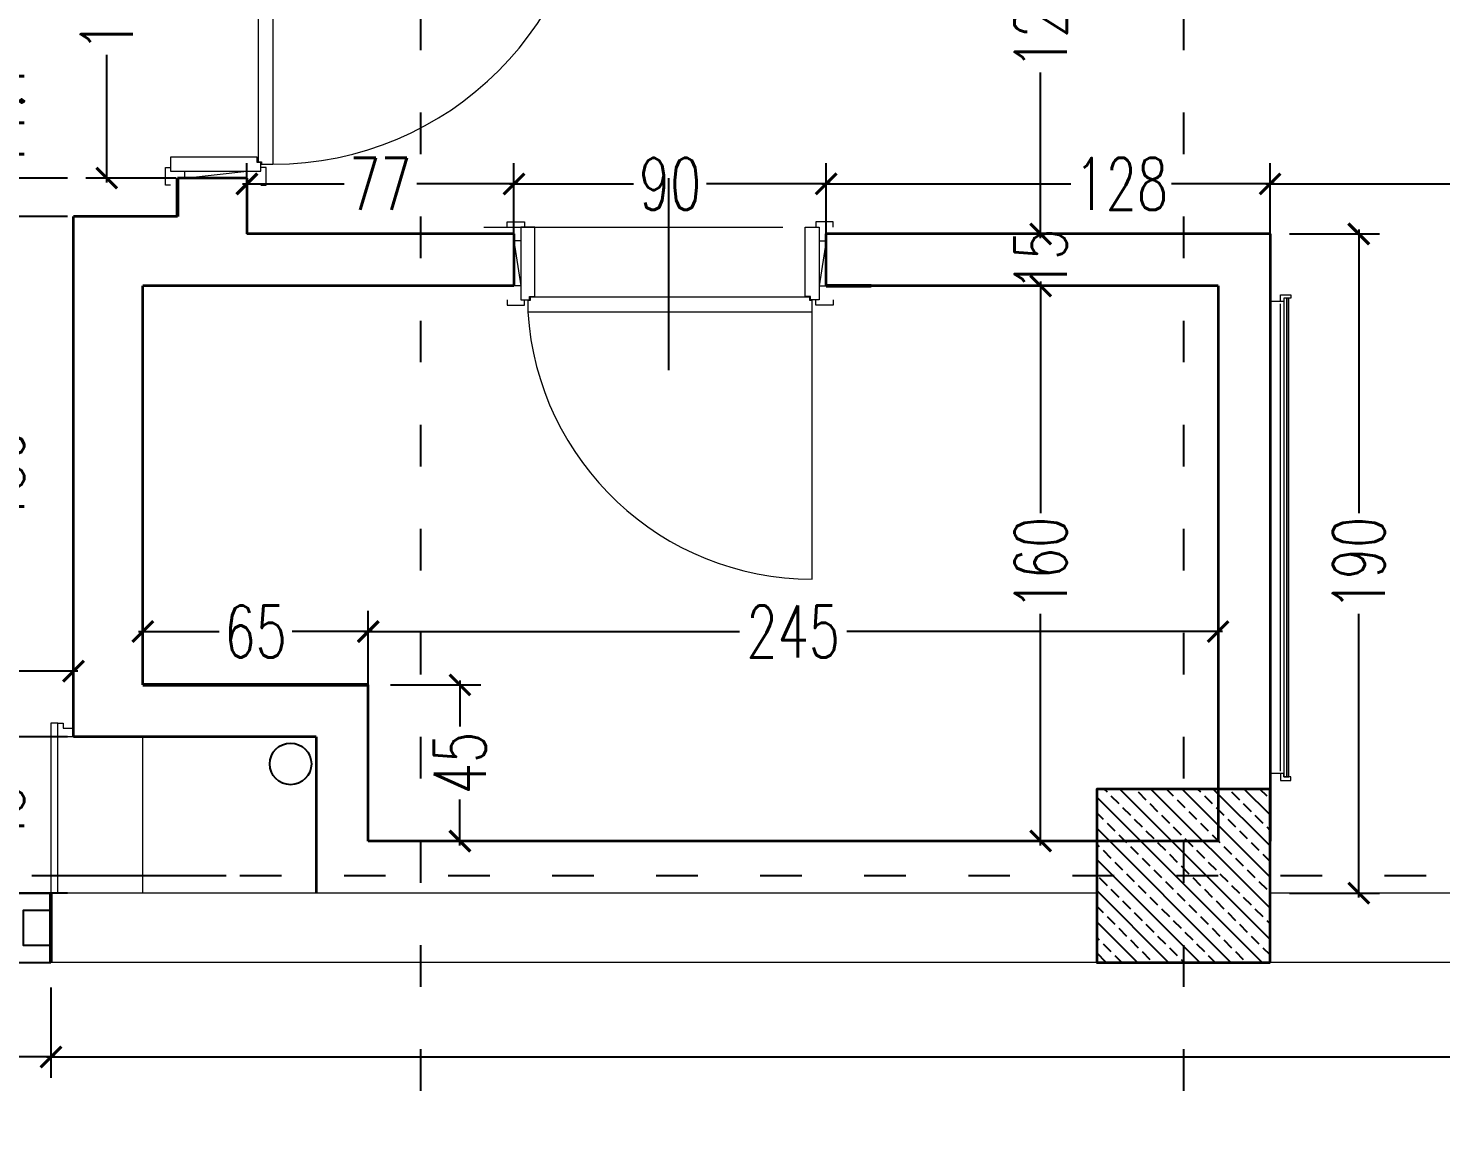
# Model space of a CAD drawing. Header units: centimetres. Extents: x -3207095 to 15275363, y -32656 to 4798027.
# Drawn here: x 693088.9 to 693496.1, y 4436769.4 to 4437088 of the extents above; entities that cross this region are included whole.
import ezdxf

# ---------------------------------------------------------------- set-up
doc = ezdxf.new("R2010")
doc.units = ezdxf.units.CM
doc.linetypes.add('ACAD_ISO03W100', pattern=[30, 12, -18])
doc.linetypes.add('DUZ', pattern=[500, 500])
doc.layers.get('0').update_dxf_attribs({"color": 1, "linetype": 'DUZ'})
for name, color, linetype in [('0 MC MAHAL', 94, 'Continuous'), ('AGAC', 116, 'Continuous'), ('DIM', 1, 'DUZ'), ('KOLTAR_F', 145, 'Continuous'), ('PEN', 161, 'Continuous'), ('pen.kap.olc', 205, 'Continuous'), ('TESİSAT', 57, 'Continuous')]:
    doc.layers.add(name, color=color, linetype=linetype)
for name, color, linetype, lineweight in [('DUV', 220, 'Continuous', 50), ('DUVAR', 7, 'Continuous', 35), ('FE_MOBTEF.2', 33, 'Continuous', 18), ('iç duvar', 7, 'Continuous', 50), ('KAPEN', 151, 'Continuous', 9), ('KOLON_F', 3, 'Continuous', 35)]:
    doc.layers.add(name, color=color, linetype=linetype, lineweight=lineweight)
doc.styles.add('DIM', font='ROMANSTW.SHX', dxfattribs={"width": 0.7})
doc.dimstyles.new('1_100', dxfattribs={"dimtxt": 15, "dimasz": 6, "dimexe": 6, "dimexo": 0, "dimgap": 2, "dimtad": 0, "dimdec": 1, "dimzin": 11, "dimdsep": 46, "dimtxsty": 'DIM', "dimblk": 'ARCHTICK', "dimcen": 3, "dimdle": 1.25, "dimclrt": 2, "dimadec": 0, "dimazin": 0, "dimtfac": 1.25, "dimtdec": 1, "dimtix": 1, "dimtofl": 0, "dimtmove": 1, "dimatfit": 3, "dimldrblk": 'ARCHTICK', "dimfxl": 20, "dimfxlon": 1, "dimtolj": 1, "dimtzin": 0, "dimarcsym": 0})

# ---------------------------------------------------------------- blocks, each defined once
blk = doc.blocks.new('new block')
at = {"layer": 'KAPEN'}
for p, q in [((105202.0528, 48261.8596), (105202.0198, 48261.8596)), ((105202.0528, 48261.8526), (105202.0528, 48261.8596)), ((105202.0628, 48261.8526), (105202.0528, 48261.8526)), ((105202.0628, 48261.0466), (105202.0628, 48261.8526)), ((105201.2498, 48261.0396), (105202.0528, 48261.0396)), ((105202.0528, 48261.0466), (105202.0628, 48261.0466)), ((105202.0528, 48261.0396), (105202.0528, 48261.0466))]:
    blk.add_line(p, q, dxfattribs=at)
for points in [[(105202.0548, 48261.9196), (105202.0398, 48261.9196), (105202.0398, 48261.8696), (105202.0548, 48261.8696)], [(105202.2648, 48261.9196), (105202.2798, 48261.9196), (105202.2798, 48261.8696), (105202.2648, 48261.8696)], [(105202.2248, 48261.8796), (105202.2248, 48261.8996), (105202.0948, 48261.8796), (105202.0948, 48261.8996)], [(105202.0198, 48261.0396), (105202.0198, 48261.8596)], [(105202.0548, 48260.9796), (105202.0398, 48260.9796), (105202.0398, 48261.0296), (105202.0548, 48261.0296)], [(105202.2248, 48261.0196), (105202.2248, 48260.9996), (105202.0948, 48261.0196), (105202.0948, 48260.9996)], [(105202.2648, 48260.9796), (105202.2798, 48260.9796), (105202.2798, 48261.0296), (105202.2648, 48261.0296)]]:
    blk.add_lwpolyline(points, dxfattribs=at)
for points in [[(105202.0548, 48261.8796), (105202.0548, 48261.8546), (105202.0648, 48261.8546), (105202.0648, 48261.8396), (105202.2648, 48261.8396), (105202.2648, 48261.8796)], [(105202.0548, 48261.0196), (105202.0548, 48261.0446), (105202.0648, 48261.0446), (105202.0648, 48261.0596), (105202.2648, 48261.0596), (105202.2648, 48261.0196)]]:
    blk.add_lwpolyline(points, close=True, dxfattribs=at)
blk.add_arc((105202.0715, 48261.0396), 0.8216, 93.6023, 180, dxfattribs=at)
blk = doc.blocks.new('K210')
for p, q in [((0.04, 0.985), (0.04, 0.032)), ((0.96, 0.032), (0.96, 0.065)), ((0.04, 0.032), (0.047, 0.032)), ((0.047, 0.032), (0.047, 0.022)), ((0.047, 0.022), (0.953, 0.022)), ((0.953, 0.032), (0.96, 0.032)), ((0.953, 0.022), (0.953, 0.032))]:
    blk.add_line(p, q)
for points in [[(-0.02, 0.03), (-0.02, 0.045), (0.03, 0.045), (0.03, 0.03)], [(0.04, 0.065), (0.96, 0.065)], [(1.02, 0.03), (1.02, 0.045), (0.97, 0.045), (0.97, 0.03)], [(0.02, -0.19), (0, -0.19), (0.02, -0.01), (0, -0.01)], [(0.98, -0.19), (1, -0.19), (0.98, -0.01), (1, -0.01)], [(-0.02, -0.23), (-0.02, -0.245), (0.03, -0.245), (0.03, -0.23)], [(1.02, -0.23), (1.02, -0.245), (0.97, -0.245), (0.97, -0.23)]]:
    blk.add_lwpolyline(points)
for points in [[(0.02, 0.03), (0.045, 0.03), (0.045, 0.02), (0.06, 0.02), (0.06, -0.23), (0.02, -0.23)], [(0.98, 0.03), (0.955, 0.03), (0.955, 0.02), (0.94, 0.02), (0.94, -0.23), (0.98, -0.23)]]:
    blk.add_lwpolyline(points, close=True)
blk.add_arc((0.04, 0.065), 0.92, 0, 90)
blk = doc.blocks.new('rgtkjıtdkfgölv')
at = {"layer": 'FE_MOBTEF.2'}
for p, q in [((104445.9079, 48877.9319), (104445.8879, 48877.9319)), ((104445.8879, 48877.9319), (104445.8879, 48877.9019)), ((104445.8979, 48877.9139), (104445.8979, 48877.9219)), ((104445.8979, 48877.9219), (104447.2779, 48877.9219)), ((104445.8979, 48877.9219), (104445.9079, 48877.9219)), ((104445.8979, 48877.9019), (104445.8979, 48877.9219)), ((104445.9076, 48877.9319), (104445.9076, 48877.9619)), ((104445.9079, 48877.9219), (104445.9079, 48877.9319)), ((104447.2612, 48877.9319), (104445.9143, 48877.9319)), ((104447.2679, 48877.9319), (104447.2679, 48877.9619)), ((104447.2679, 48877.9319), (104447.2879, 48877.9319)), ((104447.2679, 48877.9219), (104447.2679, 48877.9319)), ((104447.2779, 48877.9219), (104447.2679, 48877.9219)), ((104447.2779, 48877.9019), (104447.2779, 48877.9219)), ((104447.2779, 48877.9219), (104447.2779, 48877.9139)), ((104447.2879, 48877.9319), (104447.2879, 48877.9019)), ((104445.8879, 48877.9019), (104445.8979, 48877.9019)), ((104445.8979, 48877.9079), (104445.8979, 48877.9139)), ((104445.8979, 48877.9139), (104447.2779, 48877.9139)), ((104447.2779, 48877.9139), (104445.8979, 48877.9139)), ((104447.2779, 48877.9079), (104445.8979, 48877.9079)), ((104447.2779, 48877.9139), (104447.2779, 48877.9079)), ((104447.2879, 48877.9019), (104447.2779, 48877.9019))]:
    blk.add_line(p, q, dxfattribs=at)
blk = doc.blocks.new('_ArchTick')
at = {"color": 0, "linetype": 'ByBlock', "const_width": 0.15}
blk.add_lwpolyline([(-0.5, -0.5), (0.5, 0.5)], dxfattribs=at)
blk = doc.blocks.new('*D4741')
at = {"layer": 'Defpoints', "color": 0, "linetype": 'Continuous', "lineweight": 5, "transparency": 16777216}
for p in [(690216.93, 4436785.51), (693966.93, 4436785.51), (693966.93, 4436763.08)]:
    blk.add_point(p, dxfattribs=at)
at = {"layer": 'DIM', "color": 0, "linetype": 'Continuous', "lineweight": -2, "transparency": 16777216}
for p, q in [((690216.93, 4436783.08), (690216.93, 4436757.08)), ((693966.93, 4436783.08), (693966.93, 4436757.08)), ((690215.68, 4436763.08), (692071.43, 4436763.08)), ((693968.18, 4436763.08), (692112.43, 4436763.08))]:
    blk.add_line(p, q, dxfattribs=at)
at = {"layer": 'DIM', "color": 0, "linetype": 'Continuous', "lineweight": -2, "transparency": 16777216, "xscale": 6, "yscale": 6, "zscale": 6, "rotation": 180}
blk.add_blockref('_ArchTick', (690216.93, 4436763.08), dxfattribs=at)
at = {"layer": 'DIM', "color": 0, "linetype": 'Continuous', "lineweight": -2, "transparency": 16777216, "xscale": 6, "yscale": 6, "zscale": 6}
blk.add_blockref('_ArchTick', (693966.93, 4436763.08), dxfattribs=at)
at = {"layer": 'DIM', "color": 2, "linetype": 'Continuous', "lineweight": 5, "transparency": 16777216, "insert": (692091.93, 4436763.08), "char_height": 15, "attachment_point": 5, "style": 'DIM'}
blk.add_mtext('\\A1;3750', dxfattribs=at)
blk = doc.blocks.new('*D5737')
at = {"layer": 'Defpoints', "color": 0, "linetype": 'Continuous', "lineweight": 5, "transparency": 16777216}
for p in [(692926.93, 4436818.74), (693095.43, 4436818.74), (693095.43, 4436791.51)]:
    blk.add_point(p, dxfattribs=at)
at = {"layer": 'DIM', "color": 0, "linetype": 'Continuous', "lineweight": -2, "transparency": 16777216}
for p, q in [((692926.93, 4436811.51), (692926.93, 4436785.51)), ((693095.43, 4436811.51), (693095.43, 4436785.51)), ((692925.68, 4436791.51), (692989.18, 4436791.51)), ((693096.68, 4436791.51), (693033.18, 4436791.51))]:
    blk.add_line(p, q, dxfattribs=at)
at = {"layer": 'DIM', "color": 0, "linetype": 'Continuous', "lineweight": -2, "transparency": 16777216, "xscale": 6, "yscale": 6, "zscale": 6, "rotation": 180}
blk.add_blockref('_ArchTick', (692926.93, 4436791.51), dxfattribs=at)
at = {"layer": 'DIM', "color": 0, "linetype": 'Continuous', "lineweight": -2, "transparency": 16777216, "xscale": 6, "yscale": 6, "zscale": 6}
blk.add_blockref('_ArchTick', (693095.43, 4436791.51), dxfattribs=at)
at = {"layer": 'DIM', "color": 2, "linetype": 'Continuous', "lineweight": 5, "transparency": 16777216, "insert": (693011.18, 4436791.51), "char_height": 15, "attachment_point": 5, "style": 'DIM'}
blk.add_mtext('\\A1;168.5', dxfattribs=at)
blk = doc.blocks.new('*D5738')
at = {"layer": 'Defpoints', "color": 0, "linetype": 'Continuous', "lineweight": 5, "transparency": 16777216}
for p in [(693095.43, 4436818.74), (693966.93, 4436818.74), (693966.93, 4436791.51)]:
    blk.add_point(p, dxfattribs=at)
at = {"layer": 'DIM', "color": 0, "linetype": 'Continuous', "lineweight": -2, "transparency": 16777216}
for p, q in [((693095.43, 4436811.51), (693095.43, 4436785.51)), ((693966.93, 4436811.51), (693966.93, 4436785.51)), ((693094.18, 4436791.51), (693509.18, 4436791.51)), ((693968.18, 4436791.51), (693553.18, 4436791.51))]:
    blk.add_line(p, q, dxfattribs=at)
at = {"layer": 'DIM', "color": 0, "linetype": 'Continuous', "lineweight": -2, "transparency": 16777216, "xscale": 6, "yscale": 6, "zscale": 6, "rotation": 180}
blk.add_blockref('_ArchTick', (693095.43, 4436791.51), dxfattribs=at)
at = {"layer": 'DIM', "color": 0, "linetype": 'Continuous', "lineweight": -2, "transparency": 16777216, "xscale": 6, "yscale": 6, "zscale": 6}
blk.add_blockref('_ArchTick', (693966.93, 4436791.51), dxfattribs=at)
at = {"layer": 'DIM', "color": 2, "linetype": 'Continuous', "lineweight": 5, "transparency": 16777216, "insert": (693531.18, 4436791.51), "char_height": 15, "attachment_point": 5, "style": 'DIM'}
blk.add_mtext('\\A1;871.5', dxfattribs=at)
blk = doc.blocks.new('*D4617')
at = {"layer": 'Defpoints', "color": 0, "linetype": 'Continuous', "lineweight": 5, "transparency": 16777216}
for p in [(693396.93, 4437150.74), (693380.78, 4437028.74), (693396.93, 4437028.74)]:
    blk.add_point(p, dxfattribs=at)
at = {"layer": 'DIM', "color": 0, "linetype": 'Continuous', "lineweight": -2, "transparency": 16777216}
for p, q in [((693396.93, 4437150.74), (693374.78, 4437150.74)), ((693380.78, 4437151.99), (693380.78, 4437104.24)), ((693380.78, 4437027.49), (693380.78, 4437075.24)), ((693396.93, 4437028.74), (693374.78, 4437028.74))]:
    blk.add_line(p, q, dxfattribs=at)
at = {"layer": 'DIM', "color": 0, "linetype": 'Continuous', "lineweight": -2, "transparency": 16777216, "xscale": 6, "yscale": 6, "zscale": 6}
for p, rotation in [((693380.78, 4437150.74), 90), ((693380.78, 4437028.74), 270)]:
    blk.add_blockref('_ArchTick', p, dxfattribs=dict(at, rotation=rotation))
at = {"layer": 'DIM', "color": 2, "linetype": 'Continuous', "lineweight": 5, "transparency": 16777216, "insert": (693380.78, 4437089.74), "char_height": 15, "attachment_point": 5, "rotation": 90, "style": 'DIM'}
blk.add_mtext('\\A1;122', dxfattribs=at)
blk = doc.blocks.new('*D4618')
at = {"layer": 'Defpoints', "color": 0, "linetype": 'Continuous', "lineweight": 5, "transparency": 16777216}
for p in [(693446.93, 4437028.74), (693446.93, 4436838.74), (693472.5, 4436838.74)]:
    blk.add_point(p, dxfattribs=at)
at = {"layer": 'DIM', "color": 0, "linetype": 'Continuous', "lineweight": -2, "transparency": 16777216}
for p, q in [((693452.5, 4437028.74), (693478.5, 4437028.74)), ((693472.5, 4437029.99), (693472.5, 4436948.24)), ((693472.5, 4436837.49), (693472.5, 4436919.24)), ((693452.5, 4436838.74), (693478.5, 4436838.74))]:
    blk.add_line(p, q, dxfattribs=at)
at = {"layer": 'DIM', "color": 0, "linetype": 'Continuous', "lineweight": -2, "transparency": 16777216, "xscale": 6, "yscale": 6, "zscale": 6}
for p, rotation in [((693472.5, 4437028.74), 90), ((693472.5, 4436838.74), 270)]:
    blk.add_blockref('_ArchTick', p, dxfattribs=dict(at, rotation=rotation))
at = {"layer": 'DIM', "color": 2, "linetype": 'Continuous', "lineweight": 5, "transparency": 16777216, "insert": (693472.5, 4436933.74), "char_height": 15, "attachment_point": 5, "rotation": 90, "style": 'DIM'}
blk.add_mtext('\\A1;190', dxfattribs=at)
blk = doc.blocks.new('*D4619')
at = {"layer": 'Defpoints', "color": 0, "linetype": 'Continuous', "lineweight": 5, "transparency": 16777216}
for p in [(693431.93, 4436914.13), (693186.93, 4436898.74), (693431.93, 4436898.74)]:
    blk.add_point(p, dxfattribs=at)
at = {"layer": 'DIM', "color": 0, "linetype": 'Continuous', "lineweight": -2, "transparency": 16777216}
for p, q in [((693186.93, 4436898.74), (693186.93, 4436920.13)), ((693431.93, 4436898.74), (693431.93, 4436920.13)), ((693185.68, 4436914.13), (693293.93, 4436914.13)), ((693433.18, 4436914.13), (693324.93, 4436914.13))]:
    blk.add_line(p, q, dxfattribs=at)
at = {"layer": 'DIM', "color": 0, "linetype": 'Continuous', "lineweight": -2, "transparency": 16777216, "xscale": 6, "yscale": 6, "zscale": 6, "rotation": 180}
blk.add_blockref('_ArchTick', (693186.93, 4436914.13), dxfattribs=at)
at = {"layer": 'DIM', "color": 0, "linetype": 'Continuous', "lineweight": -2, "transparency": 16777216, "xscale": 6, "yscale": 6, "zscale": 6}
blk.add_blockref('_ArchTick', (693431.93, 4436914.13), dxfattribs=at)
at = {"layer": 'DIM', "color": 2, "linetype": 'Continuous', "lineweight": 5, "transparency": 16777216, "insert": (693309.43, 4436914.13), "char_height": 15, "attachment_point": 5, "style": 'DIM'}
blk.add_mtext('\\A1;245', dxfattribs=at)
blk = doc.blocks.new('*D4620')
at = {"layer": 'Defpoints', "color": 0, "linetype": 'Continuous', "lineweight": 5, "transparency": 16777216}
for p in [(693121.93, 4436914.13), (693121.93, 4436898.74), (693186.93, 4436898.74)]:
    blk.add_point(p, dxfattribs=at)
at = {"layer": 'DIM', "color": 0, "linetype": 'Continuous', "lineweight": -2, "transparency": 16777216}
for p, q in [((693121.93, 4436898.74), (693121.93, 4436920.13)), ((693186.93, 4436898.74), (693186.93, 4436920.13)), ((693120.68, 4436914.13), (693143.93, 4436914.13)), ((693188.18, 4436914.13), (693164.93, 4436914.13))]:
    blk.add_line(p, q, dxfattribs=at)
at = {"layer": 'DIM', "color": 0, "linetype": 'Continuous', "lineweight": -2, "transparency": 16777216, "xscale": 6, "yscale": 6, "zscale": 6, "rotation": 180}
blk.add_blockref('_ArchTick', (693121.93, 4436914.13), dxfattribs=at)
at = {"layer": 'DIM', "color": 0, "linetype": 'Continuous', "lineweight": -2, "transparency": 16777216, "xscale": 6, "yscale": 6, "zscale": 6}
blk.add_blockref('_ArchTick', (693186.93, 4436914.13), dxfattribs=at)
at = {"layer": 'DIM', "color": 2, "linetype": 'Continuous', "lineweight": 5, "transparency": 16777216, "insert": (693154.43, 4436914.13), "char_height": 15, "attachment_point": 5, "style": 'DIM'}
blk.add_mtext('\\A1;65', dxfattribs=at)
blk = doc.blocks.new('*D4621')
at = {"layer": 'Defpoints', "color": 0, "linetype": 'Continuous', "lineweight": 5, "transparency": 16777216}
for p in [(693396.93, 4437028.74), (693380.78, 4437013.74), (693396.93, 4437013.74)]:
    blk.add_point(p, dxfattribs=at)
at = {"layer": 'DIM', "color": 0, "linetype": 'Continuous', "lineweight": -2, "transparency": 16777216}
for p, q in [((693380.78, 4437028.74), (693380.78, 4437034.74)), ((693396.93, 4437028.74), (693374.78, 4437028.74)), ((693396.93, 4437013.74), (693374.78, 4437013.74)), ((693380.78, 4437013.74), (693380.78, 4437007.74))]:
    blk.add_line(p, q, dxfattribs=at)
at = {"layer": 'DIM', "color": 0, "linetype": 'Continuous', "lineweight": -2, "transparency": 16777216, "xscale": 6, "yscale": 6, "zscale": 6}
for p, rotation in [((693380.78, 4437028.74), 270), ((693380.78, 4437013.74), 90)]:
    blk.add_blockref('_ArchTick', p, dxfattribs=dict(at, rotation=rotation))
at = {"layer": 'DIM', "color": 2, "linetype": 'Continuous', "lineweight": 5, "transparency": 16777216, "insert": (693380.78, 4437021.24), "char_height": 15, "attachment_point": 5, "rotation": 90, "style": 'DIM'}
blk.add_mtext('\\A1;15', dxfattribs=at)
blk = doc.blocks.new('*D4622')
at = {"layer": 'Defpoints', "color": 0, "linetype": 'Continuous', "lineweight": 5, "transparency": 16777216}
for p in [(693111.52, 4437144.85), (693131.93, 4437144.85), (693131.93, 4437044.85)]:
    blk.add_point(p, dxfattribs=at)
at = {"layer": 'DIM', "color": 0, "linetype": 'Continuous', "lineweight": -2, "transparency": 16777216}
for p, q in [((693131.52, 4437144.85), (693105.52, 4437144.85)), ((693111.52, 4437146.1), (693111.52, 4437109.35)), ((693111.52, 4437043.6), (693111.52, 4437080.35)), ((693131.52, 4437044.85), (693105.52, 4437044.85))]:
    blk.add_line(p, q, dxfattribs=at)
at = {"layer": 'DIM', "color": 0, "linetype": 'Continuous', "lineweight": -2, "transparency": 16777216, "xscale": 6, "yscale": 6, "zscale": 6}
for p, rotation in [((693111.52, 4437144.85), 90), ((693111.52, 4437044.85), 270)]:
    blk.add_blockref('_ArchTick', p, dxfattribs=dict(at, rotation=rotation))
at = {"layer": 'DIM', "color": 2, "linetype": 'Continuous', "lineweight": 5, "transparency": 16777216, "insert": (693111.52, 4437094.85), "char_height": 15, "attachment_point": 5, "rotation": 90, "style": 'DIM'}
blk.add_mtext('\\A1;100', dxfattribs=at)
blk = doc.blocks.new('*D4650')
at = {"layer": 'Defpoints', "color": 0, "linetype": 'Continuous', "lineweight": 5, "transparency": 16777216}
for p in [(693396.93, 4437013.74), (693380.78, 4436853.74), (693383.29, 4436853.74)]:
    blk.add_point(p, dxfattribs=at)
at = {"layer": 'DIM', "color": 0, "linetype": 'Continuous', "lineweight": -2, "transparency": 16777216}
for p, q in [((693380.78, 4437014.99), (693380.78, 4436948.24)), ((693396.93, 4437013.74), (693374.78, 4437013.74)), ((693380.78, 4436852.49), (693380.78, 4436919.24)), ((693383.29, 4436853.74), (693374.78, 4436853.74))]:
    blk.add_line(p, q, dxfattribs=at)
at = {"layer": 'DIM', "color": 0, "linetype": 'Continuous', "lineweight": -2, "transparency": 16777216, "xscale": 6, "yscale": 6, "zscale": 6}
for p, rotation in [((693380.78, 4437013.74), 90), ((693380.78, 4436853.74), 270)]:
    blk.add_blockref('_ArchTick', p, dxfattribs=dict(at, rotation=rotation))
at = {"layer": 'DIM', "color": 2, "linetype": 'Continuous', "lineweight": 5, "transparency": 16777216, "insert": (693380.78, 4436933.74), "char_height": 15, "attachment_point": 5, "rotation": 90, "style": 'DIM'}
blk.add_mtext('\\A1;160', dxfattribs=at)
blk = doc.blocks.new('*D4651')
at = {"layer": 'Defpoints', "color": 0, "linetype": 'Continuous', "lineweight": 5, "transparency": 16777216}
for p in [(693228.93, 4437043.16), (693151.93, 4437028.74), (693228.93, 4437028.74)]:
    blk.add_point(p, dxfattribs=at)
at = {"layer": 'DIM', "color": 0, "linetype": 'Continuous', "lineweight": -2, "transparency": 16777216}
for p, q in [((693151.93, 4437028.74), (693151.93, 4437049.16)), ((693228.93, 4437028.74), (693228.93, 4437049.16)), ((693150.68, 4437043.16), (693179.93, 4437043.16)), ((693230.18, 4437043.16), (693200.93, 4437043.16))]:
    blk.add_line(p, q, dxfattribs=at)
at = {"layer": 'DIM', "color": 0, "linetype": 'Continuous', "lineweight": -2, "transparency": 16777216, "xscale": 6, "yscale": 6, "zscale": 6, "rotation": 180}
blk.add_blockref('_ArchTick', (693151.93, 4437043.16), dxfattribs=at)
at = {"layer": 'DIM', "color": 0, "linetype": 'Continuous', "lineweight": -2, "transparency": 16777216, "xscale": 6, "yscale": 6, "zscale": 6}
blk.add_blockref('_ArchTick', (693228.93, 4437043.16), dxfattribs=at)
at = {"layer": 'DIM', "color": 2, "linetype": 'Continuous', "lineweight": 5, "transparency": 16777216, "insert": (693190.43, 4437043.16), "char_height": 15, "attachment_point": 5, "style": 'DIM'}
blk.add_mtext('\\A1;77', dxfattribs=at)
blk = doc.blocks.new('*D4652')
at = {"layer": 'Defpoints', "color": 0, "linetype": 'Continuous', "lineweight": 5, "transparency": 16777216}
for p in [(693318.93, 4437043.16), (693228.93, 4437028.74), (693318.93, 4437026.74)]:
    blk.add_point(p, dxfattribs=at)
at = {"layer": 'DIM', "color": 0, "linetype": 'Continuous', "lineweight": -2, "transparency": 16777216}
for p, q in [((693228.93, 4437028.74), (693228.93, 4437049.16)), ((693318.93, 4437026.74), (693318.93, 4437049.16)), ((693227.68, 4437043.16), (693263.43, 4437043.16)), ((693320.18, 4437043.16), (693284.43, 4437043.16))]:
    blk.add_line(p, q, dxfattribs=at)
at = {"layer": 'DIM', "color": 0, "linetype": 'Continuous', "lineweight": -2, "transparency": 16777216, "xscale": 6, "yscale": 6, "zscale": 6, "rotation": 180}
blk.add_blockref('_ArchTick', (693228.93, 4437043.16), dxfattribs=at)
at = {"layer": 'DIM', "color": 0, "linetype": 'Continuous', "lineweight": -2, "transparency": 16777216, "xscale": 6, "yscale": 6, "zscale": 6}
blk.add_blockref('_ArchTick', (693318.93, 4437043.16), dxfattribs=at)
at = {"layer": 'DIM', "color": 2, "linetype": 'Continuous', "lineweight": 5, "transparency": 16777216, "insert": (693273.93, 4437043.16), "char_height": 15, "attachment_point": 5, "style": 'DIM'}
blk.add_mtext('\\A1;90', dxfattribs=at)
blk = doc.blocks.new('*D4653')
at = {"layer": 'Defpoints', "color": 0, "linetype": 'Continuous', "lineweight": 5, "transparency": 16777216}
for p in [(693446.93, 4437043.16), (693318.93, 4437026.74), (693446.93, 4437026.74)]:
    blk.add_point(p, dxfattribs=at)
at = {"layer": 'DIM', "color": 0, "linetype": 'Continuous', "lineweight": -2, "transparency": 16777216}
for p, q in [((693318.93, 4437026.74), (693318.93, 4437049.16)), ((693446.93, 4437026.74), (693446.93, 4437049.16)), ((693317.68, 4437043.16), (693389.52, 4437043.16)), ((693448.18, 4437043.16), (693418.52, 4437043.16))]:
    blk.add_line(p, q, dxfattribs=at)
at = {"layer": 'DIM', "color": 0, "linetype": 'Continuous', "lineweight": -2, "transparency": 16777216, "xscale": 6, "yscale": 6, "zscale": 6, "rotation": 180}
blk.add_blockref('_ArchTick', (693318.93, 4437043.16), dxfattribs=at)
at = {"layer": 'DIM', "color": 0, "linetype": 'Continuous', "lineweight": -2, "transparency": 16777216, "xscale": 6, "yscale": 6, "zscale": 6}
blk.add_blockref('_ArchTick', (693446.93, 4437043.16), dxfattribs=at)
at = {"layer": 'DIM', "color": 2, "linetype": 'Continuous', "lineweight": 5, "transparency": 16777216, "insert": (693404.02, 4437043.16), "char_height": 15, "attachment_point": 5, "style": 'DIM'}
blk.add_mtext('\\A1;128', dxfattribs=at)
blk = doc.blocks.new('*D4654')
at = {"layer": 'Defpoints', "color": 0, "linetype": 'Continuous', "lineweight": 5, "transparency": 16777216}
for p in [(693946.93, 4437043.16), (693446.93, 4437028.74), (693946.93, 4437028.74)]:
    blk.add_point(p, dxfattribs=at)
at = {"layer": 'DIM', "color": 0, "linetype": 'Continuous', "lineweight": -2, "transparency": 16777216}
for p, q in [((693446.93, 4437028.74), (693446.93, 4437049.16)), ((693946.93, 4437028.74), (693946.93, 4437049.16)), ((693445.68, 4437043.16), (693681.43, 4437043.16)), ((693948.18, 4437043.16), (693712.43, 4437043.16))]:
    blk.add_line(p, q, dxfattribs=at)
at = {"layer": 'DIM', "color": 0, "linetype": 'Continuous', "lineweight": -2, "transparency": 16777216, "xscale": 6, "yscale": 6, "zscale": 6, "rotation": 180}
blk.add_blockref('_ArchTick', (693446.93, 4437043.16), dxfattribs=at)
at = {"layer": 'DIM', "color": 0, "linetype": 'Continuous', "lineweight": -2, "transparency": 16777216, "xscale": 6, "yscale": 6, "zscale": 6}
blk.add_blockref('_ArchTick', (693946.93, 4437043.16), dxfattribs=at)
at = {"layer": 'DIM', "color": 2, "linetype": 'Continuous', "lineweight": 5, "transparency": 16777216, "insert": (693696.93, 4437043.16), "char_height": 15, "attachment_point": 5, "style": 'DIM'}
blk.add_mtext('\\A1;500', dxfattribs=at)
blk = doc.blocks.new('*D4888')
at = {"layer": 'Defpoints', "color": 0, "linetype": 'Continuous', "lineweight": 5, "transparency": 16777216}
for p in [(693186.93, 4436898.74), (693213.33, 4436898.74), (693186.93, 4436853.74)]:
    blk.add_point(p, dxfattribs=at)
at = {"layer": 'DIM', "color": 0, "linetype": 'Continuous', "lineweight": -2, "transparency": 16777216}
for p, q in [((693213.33, 4436899.99), (693213.33, 4436886.74)), ((693193.33, 4436898.74), (693219.33, 4436898.74)), ((693213.33, 4436852.49), (693213.33, 4436865.74)), ((693193.33, 4436853.74), (693219.33, 4436853.74))]:
    blk.add_line(p, q, dxfattribs=at)
at = {"layer": 'DIM', "color": 0, "linetype": 'Continuous', "lineweight": -2, "transparency": 16777216, "xscale": 6, "yscale": 6, "zscale": 6}
for p, rotation in [((693213.33, 4436898.74), 90), ((693213.33, 4436853.74), 270)]:
    blk.add_blockref('_ArchTick', p, dxfattribs=dict(at, rotation=rotation))
at = {"layer": 'DIM', "color": 2, "linetype": 'Continuous', "lineweight": 5, "transparency": 16777216, "insert": (693213.33, 4436876.24), "char_height": 15, "attachment_point": 5, "rotation": 90, "style": 'DIM'}
blk.add_mtext('\\A1;45', dxfattribs=at)
blk = doc.blocks.new('*D4909')
at = {"layer": 'Defpoints', "color": 0, "linetype": 'Continuous', "lineweight": 5, "transparency": 16777216}
for p in [(693101.93, 4437033.74), (693080.17, 4436883.74), (693101.93, 4436883.74)]:
    blk.add_point(p, dxfattribs=at)
at = {"layer": 'DIM', "color": 0, "linetype": 'Continuous', "lineweight": -2, "transparency": 16777216}
for p, q in [((693080.17, 4437034.99), (693080.17, 4436973.24)), ((693100.17, 4437033.74), (693074.17, 4437033.74)), ((693080.17, 4436882.49), (693080.17, 4436944.24)), ((693100.17, 4436883.74), (693074.17, 4436883.74))]:
    blk.add_line(p, q, dxfattribs=at)
at = {"layer": 'DIM', "color": 0, "linetype": 'Continuous', "lineweight": -2, "transparency": 16777216, "xscale": 6, "yscale": 6, "zscale": 6}
for p, rotation in [((693080.17, 4437033.74), 90), ((693080.17, 4436883.74), 270)]:
    blk.add_blockref('_ArchTick', p, dxfattribs=dict(at, rotation=rotation))
at = {"layer": 'DIM', "color": 2, "linetype": 'Continuous', "lineweight": 5, "transparency": 16777216, "insert": (693080.17, 4436958.74), "char_height": 15, "attachment_point": 5, "rotation": 90, "style": 'DIM'}
blk.add_mtext('\\A1;150', dxfattribs=at)
blk = doc.blocks.new('*D4910')
at = {"layer": 'Defpoints', "color": 0, "linetype": 'Continuous', "lineweight": 5, "transparency": 16777216}
for p in [(693101.93, 4436883.74), (693080.17, 4436838.74), (693101.93, 4436838.74)]:
    blk.add_point(p, dxfattribs=at)
at = {"layer": 'DIM', "color": 0, "linetype": 'Continuous', "lineweight": -2, "transparency": 16777216}
for p, q in [((693100.17, 4436883.74), (693074.17, 4436883.74)), ((693080.17, 4436884.99), (693080.17, 4436871.74)), ((693080.17, 4436837.49), (693080.17, 4436850.74)), ((693100.17, 4436838.74), (693074.17, 4436838.74))]:
    blk.add_line(p, q, dxfattribs=at)
at = {"layer": 'DIM', "color": 0, "linetype": 'Continuous', "lineweight": -2, "transparency": 16777216, "xscale": 6, "yscale": 6, "zscale": 6}
for p, rotation in [((693080.17, 4436883.74), 90), ((693080.17, 4436838.74), 270)]:
    blk.add_blockref('_ArchTick', p, dxfattribs=dict(at, rotation=rotation))
at = {"layer": 'DIM', "color": 2, "linetype": 'Continuous', "lineweight": 5, "transparency": 16777216, "insert": (693080.17, 4436861.24), "char_height": 15, "attachment_point": 5, "rotation": 90, "style": 'DIM'}
blk.add_mtext('\\A1;45', dxfattribs=at)
blk = doc.blocks.new('*D4911')
at = {"layer": 'Defpoints', "color": 0, "linetype": 'Continuous', "lineweight": 5, "transparency": 16777216}
for p in [(693080.17, 4437044.85), (693105.52, 4437044.85), (693109.36, 4437033.74)]:
    blk.add_point(p, dxfattribs=at)
at = {"layer": 'DIM', "color": 0, "linetype": 'Continuous', "lineweight": -2, "transparency": 16777216}
for p, q in [((693100.17, 4437044.85), (693074.17, 4437044.85)), ((693080.17, 4437032.49), (693080.17, 4437046.1)), ((693100.17, 4437033.74), (693074.17, 4437033.74))]:
    blk.add_line(p, q, dxfattribs=at)
at = {"layer": 'DIM', "color": 0, "linetype": 'Continuous', "lineweight": -2, "transparency": 16777216, "xscale": 6, "yscale": 6, "zscale": 6}
for p, rotation in [((693080.17, 4437044.85), 90), ((693080.17, 4437033.74), 270)]:
    blk.add_blockref('_ArchTick', p, dxfattribs=dict(at, rotation=rotation))
at = {"layer": 'DIM', "color": 2, "linetype": 'Continuous', "lineweight": 5, "transparency": 16777216, "insert": (693080.17, 4437062.56), "char_height": 15, "attachment_point": 5, "rotation": 90, "style": 'DIM'}
blk.add_mtext('\\A1;11.1', dxfattribs=at)
blk = doc.blocks.new('*D4912')
at = {"layer": 'Defpoints', "color": 0, "linetype": 'Continuous', "lineweight": 5, "transparency": 16777216}
for p in [(693101.93, 4436910.61), (692926.93, 4436902.73), (692926.93, 4436868.74)]:
    blk.add_point(p, dxfattribs=at)
at = {"layer": 'DIM', "color": 0, "linetype": 'Continuous', "lineweight": -2, "transparency": 16777216}
for p, q in [((692926.93, 4436882.73), (692926.93, 4436908.73)), ((693101.93, 4436910.61), (693101.93, 4436896.73)), ((692925.68, 4436902.73), (692999.93, 4436902.73)), ((693103.18, 4436902.73), (693028.93, 4436902.73))]:
    blk.add_line(p, q, dxfattribs=at)
at = {"layer": 'DIM', "color": 0, "linetype": 'Continuous', "lineweight": -2, "transparency": 16777216, "xscale": 6, "yscale": 6, "zscale": 6, "rotation": 180}
blk.add_blockref('_ArchTick', (692926.93, 4436902.73), dxfattribs=at)
at = {"layer": 'DIM', "color": 0, "linetype": 'Continuous', "lineweight": -2, "transparency": 16777216, "xscale": 6, "yscale": 6, "zscale": 6}
blk.add_blockref('_ArchTick', (693101.93, 4436902.73), dxfattribs=at)
at = {"layer": 'DIM', "color": 2, "linetype": 'Continuous', "lineweight": 5, "transparency": 16777216, "insert": (693014.43, 4436902.73), "char_height": 15, "attachment_point": 5, "style": 'DIM'}
blk.add_mtext('\\A1;175', dxfattribs=at)

msp = doc.modelspace()

# ---------------------------------------------------------------- hatches: boundary and pattern name
at = {"layer": 'KOLTAR_F'}
h = msp.add_hatch(dxfattribs=at)
h.set_pattern_fill('ANSI33', color=256, angle=90, style=0)
h.set_pattern_definition([(135, (5195889.399, 3776235.264), (-4.4901280605, -4.4901280605), []), (135, (5195889.399, 3776239.754), (-4.4901280605, -4.4901280605), [3.175, -1.5875])])
h.paths.add_polyline_path([(693446.93, 4436818.74), (693446.93, 4436868.74), (693396.93, 4436868.74), (693396.93, 4436818.74)])

# ---------------------------------------------------------------- linework, layer by layer
at = {"color": 232, "linetype": 'ACAD_ISO03W100'}
for p, q in [((693201.93, 4439853.74), (693201.93, 4436723.74)), ((693421.93, 4439853.74), (693421.93, 4436723.74)), ((694061.93, 4436843.74), (690121.93, 4436843.74))]:
    msp.add_line(p, q, dxfattribs=at)
at = {"layer": 'AGAC'}
for p, q in [((692926.93, 4436838.74), (693095.43, 4436838.74)), ((692926.93, 4436818.74), (693095.43, 4436818.74))]:
    msp.add_line(p, q, dxfattribs=at)
at = {"layer": 'DUV'}
for p, q in [((693131.93, 4437044.85), (693131.93, 4437033.74)), ((693331.93, 4437013.74), (693318.93, 4437013.74)), ((693186.93, 4436898.74), (693121.93, 4436898.74)), ((693095.43, 4436818.74), (693095.43, 4436838.74))]:
    msp.add_line(p, q, dxfattribs=at)
at = {"layer": 'DUVAR'}
for p, q in [((693131.93, 4437033.74), (693131.93, 4437044.85)), ((693151.93, 4437044.85), (693131.93, 4437044.85)), ((693151.93, 4437044.85), (693151.93, 4437028.74)), ((693131.93, 4437033.74), (693101.93, 4437033.74)), ((693101.93, 4436883.74), (693101.93, 4437033.74)), ((693228.93, 4437028.74), (693151.93, 4437028.74)), ((693228.93, 4437028.74), (693228.93, 4437013.74)), ((693318.93, 4437013.74), (693318.93, 4437028.74)), ((693446.93, 4437028.74), (693318.93, 4437028.74)), ((693446.93, 4437028.74), (693446.93, 4436853.74)), ((693228.93, 4437013.74), (693121.93, 4437013.74)), ((693121.93, 4436898.74), (693121.93, 4437013.74)), ((693431.93, 4437013.74), (693318.93, 4437013.74)), ((693431.93, 4437013.74), (693431.93, 4436853.74)), ((693186.93, 4436898.74), (693121.93, 4436898.74)), ((693186.93, 4436853.74), (693186.93, 4436898.74)), ((693171.93, 4436883.74), (693101.93, 4436883.74)), ((693171.93, 4436883.74), (693171.93, 4436838.74)), ((693431.93, 4436853.74), (693186.93, 4436853.74)), ((693095.43, 4436818.74), (693095.43, 4436838.74))]:
    msp.add_line(p, q, dxfattribs=at)
at = {"layer": 'iç duvar', "color": 7, "lineweight": 18}
for p, q in [((693396.93, 4436838.74), (693095.43, 4436838.74)), ((693916.93, 4436838.74), (693446.93, 4436838.74)), ((693131.93, 4436818.74), (693095.43, 4436818.74)), ((693396.93, 4436818.74), (693131.93, 4436818.74)), ((693916.93, 4436818.74), (693446.93, 4436818.74))]:
    msp.add_line(p, q, dxfattribs=at)
at = {"layer": 'KAPEN'}
for p, q in [((693220.19, 4437030.74), (693306.4, 4437030.74)), ((693121.93, 4436838.74), (693121.93, 4436883.74))]:
    msp.add_line(p, q, dxfattribs=at)
msp.add_lwpolyline([(693097.43, 4436838.74), (693097.43, 4436887.74), (693095.43, 4436887.74), (693095.43, 4436838.74)], dxfattribs=at)
msp.add_lwpolyline([(693097.43, 4436883.74), (693097.43, 4436887.74), (693098.93, 4436887.74), (693098.93, 4436886.24), (693101.93, 4436886.24), (693101.93, 4436883.74), (693097.43, 4436883.74)], close=True, dxfattribs=at)
msp.add_lwpolyline([(693097.43, 4436883.74), (693097.43, 4436887.74), (693098.93, 4436887.74), (693098.93, 4436886.24), (693101.93, 4436886.24), (693101.93, 4436883.74), (693097.43, 4436883.74)], close=True, dxfattribs=at)
at = {"layer": 'KOLON_F'}
msp.add_lwpolyline([(693446.93, 4436818.74), (693446.93, 4436868.74), (693396.93, 4436868.74), (693396.93, 4436818.74)], close=True, dxfattribs=at)
at = {"layer": 'PEN'}
msp.add_lwpolyline([(693087.43, 4436833.74), (693087.43, 4436833.74), (693087.43, 4436823.74), (693095.43, 4436823.74), (693095.43, 4436823.74), (693095.43, 4436833.74), (693095.43, 4436833.74), (693095.43, 4436833.74), (693087.43, 4436833.74)], close=True, dxfattribs=at)
at = {"layer": 'pen.kap.olc'}
for points in [[(693273.62, 4436989.47), (693273.62, 4437044.84)], [(693145.91, 4436843.74), (693090.33, 4436843.74)]]:
    msp.add_lwpolyline(points, dxfattribs=at)
at = {"layer": 'TESİSAT', "color": 8}
msp.add_circle((693164.51, 4436875.98), 6, dxfattribs=at)

# ---------------------------------------------------------------- block references
at = {"xscale": 99.999999999621, "yscale": 99.999999999621, "zscale": 99.999999999621, "rotation": 90.00000000000001}
msp.add_blockref('new block', (5519418.89, -6083195.74), dxfattribs=at)
at = {"layer": '0 MC MAHAL', "xscale": -99.999999999621, "yscale": 99.999999999621, "zscale": 99.999999999621, "rotation": 90}
msp.add_blockref('rgtkjıtdkfgölv', (5581243.12, 14881600.02), dxfattribs=at)
at = {"layer": 'KAPEN', "xscale": 99.999999999621, "yscale": 99.999999999621, "zscale": 99.999999999621, "rotation": 270}
msp.add_blockref('K210', (693152.93, 4437144.85), dxfattribs=at)

# ---------------------------------------------------------------- dimensions: what is measured, and where the dimension line sits
at = {"layer": 'DIM', "linetype": 'Continuous', "lineweight": 5}
for base, p1, p2, angle, picture, middle in [((693380.78, 4437028.74), (693396.93, 4437150.74), (693396.93, 4437028.74), 90, '*D4617', (693380.78, 4437089.74)), ((693111.52, 4437144.85), (693131.93, 4437044.85), (693131.93, 4437144.85), 90, '*D4622', (693111.52, 4437094.85)), ((693228.93, 4437043.16), (693151.93, 4437028.74), (693228.93, 4437028.74), 180, '*D4651', (693190.43, 4437043.16)), ((693318.93, 4437043.16), (693228.93, 4437028.74), (693318.93, 4437026.74), 180, '*D4652', (693273.93, 4437043.16)), ((693946.93, 4437043.16), (693446.93, 4437028.74), (693946.93, 4437028.74), 180, '*D4654', (693696.93, 4437043.16)), ((693080.17, 4436883.74), (693101.93, 4437033.74), (693101.93, 4436883.74), 90, '*D4909', (693080.17, 4436958.74)), ((693380.78, 4437013.74), (693396.93, 4437028.74), (693396.93, 4437013.74), 90, '*D4621', (693380.78, 4437021.24)), ((693472.5, 4436838.74), (693446.93, 4437028.74), (693446.93, 4436838.74), 90, '*D4618', (693472.5, 4436933.74)), ((693380.78, 4436853.74), (693396.93, 4437013.74), (693383.29, 4436853.74), 90, '*D4650', (693380.78, 4436933.74)), ((693121.93, 4436914.13), (693186.93, 4436898.74), (693121.93, 4436898.74), 180, '*D4620', (693154.43, 4436914.13)), ((693431.93, 4436914.13), (693186.93, 4436898.74), (693431.93, 4436898.74), 180, '*D4619', (693309.43, 4436914.13)), ((692926.93, 4436902.73), (693101.93, 4436910.61), (692926.93, 4436868.74), 180, '*D4912', (693014.43, 4436902.73)), ((693213.33, 4436898.74), (693186.93, 4436853.74), (693186.93, 4436898.74), 90, '*D4888', (693213.33, 4436876.24)), ((693080.17, 4436838.74), (693101.93, 4436883.74), (693101.93, 4436838.74), 90, '*D4910', (693080.17, 4436861.24))]:
    dim = msp.add_linear_dim(base=base, p1=p1, p2=p2, angle=angle, dimstyle='1_100', dxfattribs=at)
    dim.commit()
    dim.dimension.update_dxf_attribs({"geometry": picture, "text_midpoint": middle})
for base, p1, p2, angle, picture, middle in [((693080.17, 4437044.85), (693109.36, 4437033.74), (693105.52, 4437044.85), 90, '*D4911', (693080.17, 4437062.56)), ((693446.93, 4437043.16), (693318.93, 4437026.74), (693446.93, 4437026.74), 180, '*D4653', (693404.02, 4437043.16))]:
    dim = msp.add_linear_dim(base=base, p1=p1, p2=p2, angle=angle, dimstyle='1_100', dxfattribs=at)
    dim.commit()
    dim.dimension.update_dxf_attribs({"geometry": picture, "text_midpoint": middle, "dimtype": 160})
for base, p1, p2, picture, middle in [((693095.43, 4436791.51), (692926.93, 4436818.74), (693095.43, 4436818.74), '*D5737', (693011.18, 4436791.51)), ((693966.93, 4436791.51), (693095.43, 4436818.74), (693966.93, 4436818.74), '*D5738', (693531.18, 4436791.51)), ((693966.93, 4436763.08), (690216.93, 4436785.51), (693966.93, 4436785.51), '*D4741', (692091.93, 4436763.08))]:
    dim = msp.add_linear_dim(base=base, p1=p1, p2=p2, dimstyle='1_100', dxfattribs=at)
    dim.commit()
    dim.dimension.update_dxf_attribs({"geometry": picture, "text_midpoint": middle})

doc.saveas('drawing.dxf')
